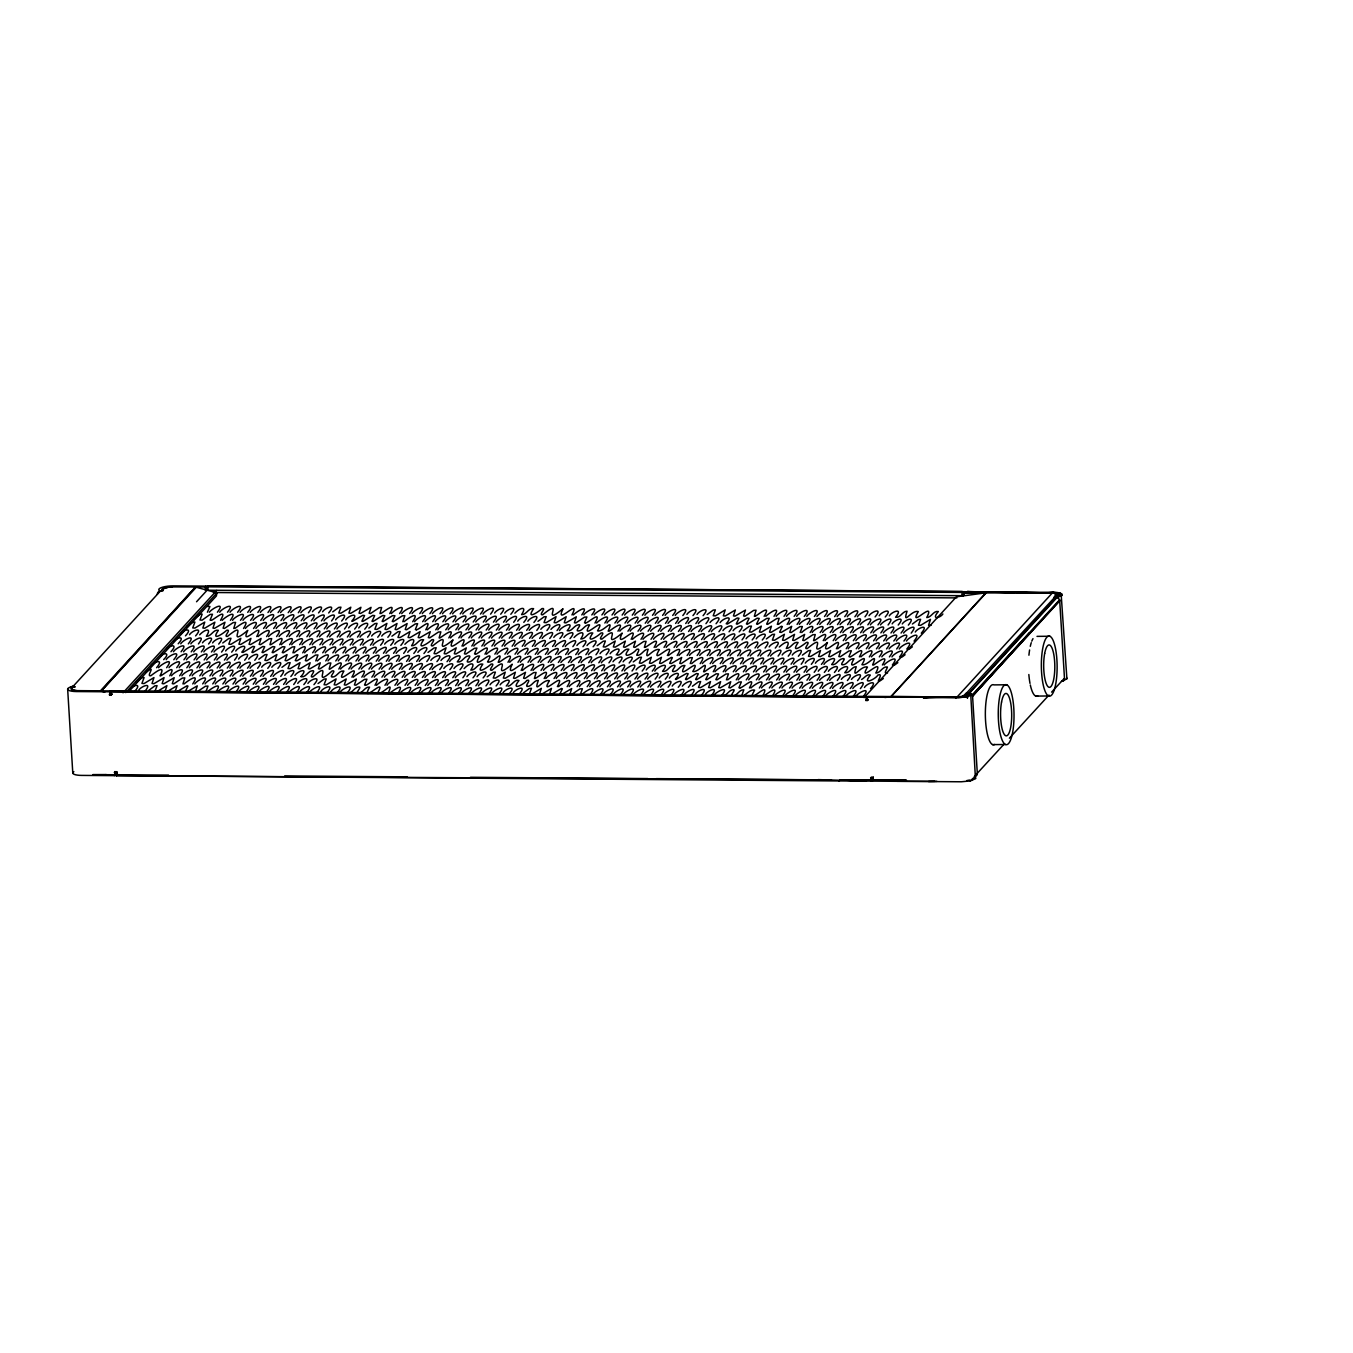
<?xml version="1.0" encoding="UTF-8"?>
<svg xmlns="http://www.w3.org/2000/svg" width="1353" height="1353" viewBox="0 0 1353 1353"><rect width="100%" height="100%" fill="white"/><g stroke="black" fill="none" stroke-linecap="round" stroke-linejoin="round"><path stroke-width="1.5" d="M1056.676 593.646L1058.469 595.202L1056.067 593.493M957.349 697.015L965.704 695.763L967.395 694.461L966.296 693.345L967.598 697.742M70.491 687.95A3.332 3.112 42.5 0 1 73.197 686.36L74.939 686.884A8.355 2.148 -3.5 0 0 71.743 688L71.675 689.878L75.751 690.622L110.134 690.909L109.525 695.002L111.132 695.019L110.946 691.789L865.649 697.252L109.373 691.535L111.69 690.74L866.461 696.389L865.852 700.465L867.459 700.482L867.273 697.269L960.309 696.981M966.431 696.592C964.046 693.193 969.932 691.146 970.727 694.326L975.462 778.753L970.169 780.918L961.273 781.78L872.397 781.121L873.125 777.028M1058.52 594.931L1053.987 597.451L1056.304 597.637A3.332 3.112 42.5 0 1 1059.687 600.461L1064.473 678.191L1051.585 692.127M970.727 694.326L966.888 696.609L958.398 697.877L923.693 697.353M961.56 696.727L966.972 695.036M104.841 692.076L100.342 690.943L195.492 587.033L217.021 592.902L216.345 595.996L128.298 692.161M1019.333 592.918L1053.733 593.172L1056.338 593.51L1057.539 597.13M966.718 695.239L967.327 694.157M134.674 691.332C142.758 682.639 132.712 685.007 130.125 689.049M144.788 691.417C153.413 681.303 140.847 686.36 138.716 690.233M163.696 659.638C170.782 652.569 163.984 652.349 160.669 656.222M170.952 651.706C179.086 642.963 168.787 645.432 166.402 649.423M166.605 667.706C175.45 655.901 160.703 664.56 158.572 667.722M178.207 643.774C186.24 635.064 176.279 637.483 173.658 641.491M173.81 659.706C183.027 648.476 167.806 655.985 166.233 659.655M185.462 635.859C193.496 627.268 183.619 629.433 180.913 633.576M181.082 651.774C190.063 640.375 175.18 648.29 173.505 651.723M176.685 667.706C185.665 656.205 170.732 664.34 169.024 667.689M188.338 643.859C197.369 632.443 182.418 640.358 180.761 643.808M183.94 659.774C192.989 648.391 177.953 656.273 176.364 659.723M195.593 635.927C204.303 625.982 191.669 630.701 189.521 634.76M191.196 651.858C200.278 640.443 185.09 648.375 183.619 651.808M186.799 667.773C195.881 656.256 180.49 664.458 179.222 667.722M198.451 643.927C207.466 632.375 192.194 640.629 190.874 643.876M194.054 659.858C203.136 648.425 188.033 656.374 186.477 659.79M217.41 612.232C226.306 600.546 211.474 608.884 209.36 612.232M189.674 675.823C198.773 664.255 183.467 672.441 181.894 675.79M201.309 651.926C210.375 640.578 195.272 648.341 193.733 651.875M196.912 667.858C205.927 656.442 191.01 664.357 189.335 667.79M208.565 643.994C217.156 633.88 204.658 638.971 202.51 642.827M204.168 659.926C213.317 648.442 197.876 656.56 196.591 659.875M227.473 612.232C236.657 600.833 221.351 608.749 219.727 612.249M199.787 675.857C208.92 664.594 193.851 672.153 192.194 675.79M211.44 651.994C220.573 640.629 205.368 648.476 203.846 651.943M207.043 667.925C216.26 656.695 200.971 664.222 199.466 667.875M218.696 644.079C227.253 633.982 214.772 639.022 212.624 642.912M230.433 620.334C238.906 608.173 224.412 617.509 222.213 620.334M202.679 683.925C211.626 672.204 196.54 680.644 194.764 683.908M214.298 659.993C223.228 648.459 208.227 656.679 206.721 659.943M237.604 612.3C246.601 600.85 231.651 608.85 230.027 612.249M209.901 675.925C218.865 664.458 203.965 672.492 202.324 675.874M221.554 652.078C230.602 640.815 215.803 648.391 213.977 652.028M217.156 667.993C226.103 656.594 211.339 664.509 209.58 667.942M212.759 683.925C221.774 672.458 206.772 680.525 205.098 683.908M224.412 660.078C233.376 648.628 218.56 656.611 216.835 660.01M247.717 612.368C256.698 600.833 241.578 609.053 240.141 612.317M220.015 675.993C228.995 664.458 213.875 672.678 212.438 675.942M231.667 652.146C240.191 642.032 227.896 647.123 225.596 650.979M227.27 668.078C236.403 656.695 221.249 664.543 219.693 668.01M250.576 620.367C259.793 609.138 244.555 616.647 242.999 620.317M222.873 683.992C232.09 672.762 216.869 680.271 215.296 683.941M234.526 660.146C243.489 648.73 228.691 656.662 226.949 660.095M257.831 612.452C266.795 600.918 251.743 609.121 250.254 612.385M230.128 676.077C239.092 664.543 224.04 672.745 222.552 676.01M241.781 652.214C250.44 642.134 237.773 647.157 235.726 651.047M237.401 668.145C246.432 656.881 231.667 664.475 229.824 668.094M260.706 620.452C269.653 609.036 254.905 616.951 253.129 620.384M233.004 684.077C241.967 672.678 227.186 680.576 225.427 684.009M244.656 660.213C253.231 650.015 240.462 655.292 238.585 659.046M267.962 612.52C277.027 601.07 261.89 609.053 260.385 612.469M240.259 676.145C249.24 664.712 234.407 672.678 232.682 676.094M263.581 628.485C272.663 617.019 257.476 624.934 255.903 628.435M235.862 692.059C244.944 680.644 229.756 688.592 228.2 692.059M247.514 668.213C256.647 656.729 241.24 664.864 239.938 668.162M270.82 620.52C279.885 609.121 264.85 617.019 263.243 620.469M243.117 684.144C252.115 672.762 237.35 680.61 235.54 684.094M254.77 660.298C263.074 650.015 251.015 655.427 248.715 659.114M278.075 612.588C287.174 601.324 272.173 608.901 270.499 612.537M250.373 676.212C259.37 664.949 244.673 672.542 242.796 676.162M273.678 628.519C282.625 616.985 267.59 625.204 266.101 628.469M245.975 692.144C254.905 680.711 240.157 688.677 238.399 692.093M257.628 668.297C266.71 656.898 251.59 664.797 250.051 668.23M280.934 620.587C289.982 609.171 275.014 617.103 273.357 620.537M253.231 684.212C262.161 672.796 247.565 680.728 245.654 684.161M276.587 636.586C285.415 624.782 270.634 633.458 268.554 636.603M288.189 612.672C297.322 601.29 282.134 609.138 280.612 612.605M260.486 676.297C269.484 664.881 254.55 672.813 252.91 676.229M283.792 628.587C292.891 617.154 277.737 625.12 276.215 628.536M256.106 692.212C265.171 680.779 250.051 688.745 248.529 692.161M267.759 668.365C276.333 658.268 263.818 663.308 261.687 667.198M291.064 620.672C300.062 609.121 284.806 617.357 283.487 620.604M263.361 684.297C272.308 672.745 257.222 680.982 255.785 684.229M286.667 636.586C295.732 625.187 280.697 633.086 279.09 636.536M298.32 612.74C306.962 601.121 292.688 609.493 290.743 612.689M270.617 676.365C279.597 664.949 264.816 672.864 263.04 676.314M293.922 628.655C303.004 617.391 288.02 624.968 286.346 628.604M266.22 692.279C275.302 681.016 260.317 688.592 258.643 692.229M277.872 668.433C286.261 658.302 274.118 663.41 271.801 667.266M301.178 620.739C310.26 609.34 295.14 617.239 293.601 620.689M273.475 684.364C282.557 672.965 267.437 680.863 265.898 684.314M296.781 636.654C305.829 625.255 290.861 633.17 289.204 636.603M308.433 612.808C317.431 601.425 302.615 609.307 300.856 612.757M280.731 676.432C289.711 665.05 274.93 672.931 273.154 676.382M304.036 628.739C313.203 617.509 298.134 625.001 296.459 628.688M276.333 692.364C285.246 680.931 270.482 688.897 268.757 692.313M311.291 620.807C320.289 609.408 305.406 617.323 303.715 620.756M283.589 684.432C292.586 673.033 277.686 680.931 276.012 684.381M306.894 636.739C315.942 625.34 300.823 633.204 299.317 636.688M318.547 612.892C327.155 602.812 314.708 607.801 312.492 611.708M290.844 676.517C299.605 666.302 286.532 671.578 284.79 675.333M314.15 628.807C323.096 617.391 308.433 625.323 306.573 628.756M286.464 692.432C295.444 681.016 280.663 688.948 278.887 692.381M309.769 644.738C318.767 633.39 303.985 641.153 302.108 644.721M321.422 620.875C330.369 609.476 315.587 617.408 313.845 620.824M293.719 684.5C302.666 673.101 287.885 681.033 286.143 684.449M317.025 636.806C326.022 625.39 311.139 633.322 309.448 636.756M328.678 612.96C337.269 603.015 324.889 607.717 322.606 611.793M300.975 676.585C309.549 666.606 297.254 671.376 294.903 675.418M312.661 652.806C321.625 640.899 306.319 649.761 304.628 652.822M324.28 628.874C333.244 617.509 318.496 625.374 316.703 628.824M296.578 692.499C305.186 680.897 291.064 689.252 289.001 692.448M319.883 644.806C329.016 633.441 313.828 641.271 312.306 644.755M331.536 620.959C340.55 609.543 325.633 617.442 323.959 620.909M303.833 684.584C312.611 674.64 299.842 679.358 297.761 683.417M327.138 636.874C336.136 625.475 321.236 633.39 319.562 636.823M322.741 652.806C331.722 641.356 316.754 649.355 315.08 652.789M334.394 628.959C343.476 617.458 328.17 625.61 326.817 628.908M306.691 692.584C315.706 681.049 300.518 689.252 299.114 692.533M329.997 644.874C339.062 633.627 324.246 641.187 322.42 644.823M341.649 621.027C350.207 610.913 337.692 615.987 335.595 619.86M313.947 684.652C322.69 674.707 309.989 679.443 307.892 683.485M337.252 636.959C346.182 625.543 331.451 633.475 329.675 636.891M332.855 652.873C341.869 641.457 326.986 649.406 325.278 652.822M344.508 629.027C353.505 617.628 338.622 625.543 336.931 628.976M316.822 692.651C325.785 681.219 310.97 689.184 309.245 692.601M340.127 644.958C349.057 633.525 334.411 641.474 332.55 644.891M351.78 621.095C360.473 611.15 347.839 615.886 345.708 619.928M335.764 660.957C344.694 649.372 329.946 657.473 327.967 660.89M347.383 637.026C356.363 625.61 341.514 633.525 339.806 636.975M342.986 652.958C351.932 641.542 337.151 649.474 335.409 652.89M354.638 629.094C363.128 618.964 350.698 624.071 348.567 627.927M326.936 692.719C335.595 682.622 322.86 687.662 320.864 691.552M350.241 645.026C359.34 633.525 343.983 641.66 342.664 644.975M345.844 660.957C354.892 649.694 340.127 657.27 338.267 660.89M357.496 637.094C366.595 625.712 351.442 633.593 349.92 637.043M353.099 653.025C362.012 641.61 347.332 649.541 345.522 652.975M364.752 629.179C373.31 619.082 360.862 624.122 358.697 627.995M337.049 692.804C345.776 682.859 333.109 687.578 330.995 691.62M360.355 645.093C369.335 633.678 354.452 641.626 352.778 645.043M355.957 661.025C365.09 649.525 349.683 657.659 348.381 660.974M367.61 637.178C376.743 625.932 361.725 633.475 360.033 637.111M363.213 653.093C372.024 641.508 357.361 649.829 355.636 653.042M358.833 669.058C367.83 657.693 353.099 665.405 351.154 669.008M370.485 645.178C379.381 633.711 364.566 641.728 362.908 645.11M366.088 661.093C375.187 649.592 359.797 657.744 358.511 661.042M377.741 637.246C386.298 627.099 373.783 632.223 371.669 636.079M373.343 653.178C382.442 641.796 367.289 649.66 365.767 653.11M368.946 669.092C377.859 657.676 363.179 665.608 361.369 669.042M380.599 645.246C389.715 634.016 374.798 641.525 373.022 645.195M376.202 661.177C385.301 649.761 370.096 657.676 368.625 661.11M387.854 637.314C396.48 627.099 383.643 632.426 381.783 636.147M399.592 613.586C408.251 601.476 393.334 610.693 391.389 613.586M371.855 677.176C380.683 665.321 365.648 674.048 363.94 677.143M383.457 653.245C392.285 641.796 377.859 649.795 375.88 653.195M379.06 669.16C388.142 657.761 373.073 665.659 371.483 669.109M390.713 645.313C399.355 635.386 386.941 640.087 384.658 644.146M386.315 661.245C395.211 649.795 380.447 657.795 378.739 661.194M409.638 613.586C418.669 601.899 403.448 610.355 401.756 613.602M381.918 677.16C390.983 665.676 375.83 673.794 374.257 677.143M393.571 653.313C402.619 642.049 387.837 649.609 385.994 653.262M389.19 669.245C398.272 657.862 383.153 665.727 381.614 669.194M400.843 645.398C409.485 635.318 396.818 640.324 394.772 644.214M396.446 661.313C405.612 649.998 390.29 657.693 388.869 661.262M419.751 613.619C428.749 602.136 413.764 610.22 412.09 613.602M392.049 677.244C401.148 665.845 385.926 673.743 384.472 677.193M403.701 653.398C412.75 641.965 397.63 649.914 396.125 653.33M399.304 669.312C408.318 657.778 393.131 665.98 391.727 669.261M406.56 661.397C415.675 650.015 400.471 657.879 398.983 661.329M429.865 613.687C438.812 602.271 424.03 610.203 422.288 613.636M402.162 677.312C411.109 665.896 396.328 673.828 394.586 677.261M413.815 653.465C422.339 643.351 409.942 648.425 407.76 652.298M409.418 669.38C418.432 658.116 403.735 665.693 401.841 669.329M432.723 621.687C441.366 609.932 427.058 618.659 424.96 621.703M405.021 685.311C413.663 673.642 399.423 682.166 397.359 685.294M416.673 661.465C425.738 650.066 410.686 657.947 409.096 661.414M439.979 613.755C448.993 602.356 434.093 610.254 432.402 613.704M412.276 677.379C421.51 666.15 406.255 673.659 404.699 677.329M423.929 653.533C432.486 643.402 420.039 648.51 417.874 652.366M419.548 669.464C428.597 658.048 413.477 665.98 411.955 669.414M442.854 621.754C451.919 610.254 436.613 618.406 435.277 621.703M415.151 685.379C423.946 673.811 409.147 682.098 407.574 685.328M426.804 661.532C435.903 650.15 420.766 658.032 419.227 661.482M450.109 613.839C459.293 602.592 444.105 610.135 442.532 613.772M422.407 677.464C431.573 666.217 416.42 673.76 414.83 677.396M418.026 693.429C427.074 681.726 411.583 690.216 410.433 693.328M429.662 669.532C438.778 658.15 423.59 666.014 422.085 669.481M452.967 621.839C461.931 610.406 447.133 618.372 445.391 621.771M425.265 685.464C434.228 674.031 419.43 681.997 417.688 685.396M436.918 661.6C445.594 651.537 432.825 656.526 430.846 660.433M460.223 613.907C469.373 602.66 454.287 610.22 452.646 613.856M432.52 677.532C441.552 666.133 426.567 674.031 424.943 677.481M455.826 629.838C464.806 618.406 449.957 626.338 448.249 629.771M428.123 693.463C437.256 682.064 422.018 689.945 420.546 693.396M439.776 669.6C448.739 658.167 433.924 666.116 432.199 669.549M463.081 621.906C472.129 610.491 457.026 618.422 455.504 621.856M435.378 685.531C444.444 674.115 429.324 682.047 427.802 685.481M447.031 661.685C455.504 651.419 442.955 656.814 440.977 660.518M470.337 613.974C479.3 602.508 464.4 610.541 462.76 613.924M442.634 677.599C451.614 666.183 436.731 674.132 435.057 677.549M465.939 629.906C475.123 618.659 459.969 626.219 458.363 629.855M438.237 693.531C447.42 682.284 432.267 689.844 430.66 693.48M449.889 669.684C458.346 659.571 446.118 664.627 443.835 668.5M473.212 621.974C482.378 610.744 467.259 618.253 465.618 621.923M445.509 685.599C454.676 674.369 439.556 681.878 437.932 685.548M480.467 614.059C489.549 602.694 474.429 610.491 472.89 613.991M452.765 677.684C461.847 666.336 446.761 674.098 445.188 677.616M476.07 629.974C484.966 618.524 470.269 626.524 468.493 629.923M448.367 693.599C457.382 682.183 442.465 690.115 440.79 693.548M460.02 669.752C468.595 659.672 456.198 664.678 453.948 668.585M483.325 622.059C492.424 610.812 477.508 618.338 475.749 621.991M455.623 685.683C464.502 674.234 449.94 682.2 448.046 685.616M478.928 637.973C487.824 626.524 473.009 634.523 471.351 637.923M490.581 614.127C499.528 602.592 484.492 610.812 483.004 614.076M462.878 677.752C471.69 666.285 457.145 674.318 455.301 677.701M486.184 630.058C495.164 618.592 480.247 626.608 478.607 629.991M458.481 693.683C467.461 682.216 452.545 690.233 450.904 693.615M481.837 646.058C490.716 634.236 475.749 642.895 473.804 646.058M493.439 622.126C502.437 610.744 487.604 618.625 485.862 622.076M465.736 685.751C474.734 674.369 459.919 682.25 458.16 685.7M489.042 638.058C498.158 626.811 483.241 634.337 481.465 637.99M500.695 614.194C509.252 604.064 496.822 609.171 494.64 613.027M472.992 677.819C481.567 667.706 469.136 672.796 466.937 676.652M496.297 630.126C505.312 618.609 490.158 626.794 488.721 630.075M468.595 693.751C477.626 682.233 462.438 690.402 461.018 693.7M491.9 646.058C500.847 634.439 485.93 642.827 484.154 646.074M503.553 622.194C512.686 610.829 497.549 618.676 495.976 622.143M475.867 685.819C484.848 674.454 470.134 682.301 468.29 685.768M499.172 638.126C508.254 626.896 493.405 634.405 491.596 638.075M510.825 614.279C519.383 604.301 507.071 609.087 504.754 613.112M483.122 677.904C491.765 667.925 479.216 672.695 477.051 676.72M506.428 630.194C515.341 618.761 500.593 626.743 498.851 630.143M478.725 693.818C487.655 682.402 472.89 690.351 471.148 693.768M502.031 646.125C511.113 634.845 496.196 642.421 494.454 646.074M513.683 622.279C522.596 610.863 508.001 618.778 506.107 622.211M485.981 685.903C495.029 674.504 480.044 682.386 478.404 685.836M509.286 638.193C518.25 626.811 503.485 634.692 501.709 638.142M504.906 654.159C513.988 642.472 498.75 650.979 497.025 654.175M516.542 630.278C525.522 618.828 510.656 626.777 508.965 630.21M488.839 693.903C497.752 682.487 483.156 690.385 481.262 693.835M512.144 646.193C521.142 634.675 506.005 642.861 504.568 646.142M523.797 622.346C532.439 612.232 519.687 617.289 517.742 621.179M496.094 685.971C504.72 675.857 492.002 680.914 490.04 684.804M519.4 638.278C528.431 626.913 513.599 634.743 511.823 638.21M515.003 654.192C524.017 642.81 509.151 650.692 507.426 654.142M526.655 630.346C535.754 619.082 520.77 626.659 519.078 630.295M498.953 693.971C508.068 682.707 493.05 690.284 491.376 693.92M522.258 646.26C531.188 634.845 516.423 642.793 514.681 646.21M533.911 622.414C542.553 612.317 529.886 617.357 527.856 621.247M506.225 686.039C514.85 675.942 502.2 680.982 500.153 684.872M529.53 638.345C538.731 626.997 523.307 634.794 521.954 638.295M525.133 654.26C534.097 642.878 519.332 650.759 517.556 654.209M536.786 630.413C545.699 618.981 530.917 626.946 529.209 630.363M509.083 694.038C517.793 684.094 505.143 688.829 503.012 692.871M532.389 646.345C541.369 634.912 526.503 642.861 524.812 646.294M528.008 662.31C536.955 650.776 522.089 658.86 520.33 662.243M539.644 638.413C548.489 626.845 533.657 635.132 532.067 638.362M535.247 654.345C544.413 642.979 529.175 650.81 527.67 654.294M546.9 630.498C555.457 620.367 543.06 625.441 540.828 629.314M519.197 694.123C527.755 683.992 515.341 689.066 513.125 692.939M542.502 646.413C551.5 635.149 536.837 642.726 534.925 646.362M538.105 662.344C547.069 650.911 532.186 658.877 530.528 662.277M549.758 638.481C558.84 627.099 543.72 634.997 542.181 638.43M545.36 654.412C554.476 643.064 539.306 650.827 537.784 654.362M557.013 630.566C565.233 620.283 553.411 625.695 550.959 629.399M541.014 670.411C549.91 658.607 534.909 667.266 532.981 670.428M552.616 646.48C561.563 635.081 546.9 642.979 545.039 646.43M548.236 662.412C557.081 650.979 542.604 658.928 540.659 662.361M559.888 638.565C568.531 628.621 556.066 633.339 553.817 637.398M555.491 654.48C564.302 643.03 549.758 651.047 547.914 654.429M551.094 670.411C560.074 658.996 545.174 666.928 543.517 670.361M562.747 646.565C571.558 635.098 557.132 643.115 555.17 646.514M558.349 662.48C567.195 651.064 552.633 659.012 550.772 662.429M570.002 638.633C578.526 628.536 566.146 633.593 563.93 637.466M565.605 654.564C574.687 643.165 559.567 651.047 558.028 654.497M561.207 670.479C570.289 659.148 555.204 666.894 553.631 670.428M572.86 646.633C581.841 635.098 566.721 643.301 565.283 646.582M568.463 662.564C577.41 651.165 562.747 659.046 560.886 662.496M575.718 654.632C584.834 643.402 569.917 650.928 568.142 654.581M571.321 670.564C580.133 659.097 565.588 667.114 563.744 670.496M582.974 646.7C591.633 636.485 578.763 641.796 576.919 645.533M578.594 662.632C587.405 651.182 572.979 659.199 571.017 662.581M601.899 614.938C610.93 603.404 595.844 611.641 594.136 614.955M574.196 678.563C583.194 667.097 568.277 675.147 566.535 678.546M585.849 654.7C594.796 643.301 580.048 651.216 578.272 654.649M581.452 670.631C590.432 659.215 575.617 667.147 573.875 670.581M593.104 646.785C601.764 636.654 589.045 641.745 587.033 645.601M604.842 623.04C613.416 610.947 598.821 620.164 596.622 623.04M577.105 686.631C585.984 674.809 570.865 683.468 569.173 686.614M588.707 662.699C597.806 651.351 582.653 659.131 581.13 662.649M612.013 615.006C621.01 603.624 606.245 611.471 604.436 614.955M584.31 678.631C593.29 667.249 578.577 675.113 576.733 678.58M595.963 654.784C605.028 643.368 589.993 651.283 588.386 654.717M591.565 670.699C600.766 659.469 585.578 666.978 583.989 670.648M598.821 662.784C607.852 651.267 592.665 659.435 591.244 662.716M622.126 615.074C631.073 603.675 616.444 611.59 614.55 615.023M594.424 678.699C603.539 667.333 588.42 675.181 586.847 678.648M606.076 654.852C614.752 644.789 602.051 649.778 600.022 653.685M601.679 670.784C610.541 659.351 595.98 667.317 594.102 670.716M624.985 623.073C633.88 611.573 619.234 619.691 617.323 623.056M597.299 686.698C606.195 675.299 591.599 683.197 589.705 686.647M608.951 662.852C618.05 651.453 602.829 659.351 601.375 662.801M632.257 615.158C641.288 603.759 626.185 611.607 624.68 615.091M604.554 678.783C613.687 667.418 598.398 675.198 596.977 678.716M616.207 654.92C624.697 644.654 612.013 650.066 610.135 653.753M600.191 694.782C609.138 683.197 594.339 691.298 592.394 694.715M611.81 670.851C620.875 659.435 605.84 667.367 604.233 670.8M635.115 623.141C644.197 611.877 629.213 619.454 627.538 623.09M607.412 686.766C616.613 675.553 601.425 683.045 599.836 686.715M619.065 662.919C627.691 652.822 615.023 657.862 612.994 661.752M642.371 615.226C651.436 603.692 636.113 611.894 634.794 615.175M614.668 678.851C623.665 667.435 608.765 675.367 607.091 678.8M610.271 694.765C619.454 683.468 604.233 691.163 602.609 694.749M621.923 670.919C630.65 659.317 616.173 667.672 614.347 670.868M645.229 623.226C654.311 611.979 639.445 619.539 637.652 623.175M617.526 686.85C626.676 675.604 611.59 683.147 609.949 686.8M629.179 663.004C637.956 653.059 625.204 657.778 623.107 661.82M652.484 615.294C661.583 603.895 646.379 611.81 644.907 615.243M624.782 678.918C633.864 667.519 618.71 675.435 617.205 678.868M648.087 631.225C657 619.64 641.948 627.944 640.51 631.174M620.384 694.85C629.297 683.265 614.245 691.569 612.808 694.799M632.037 671.003C641.051 659.452 625.779 667.689 624.46 670.936M655.342 623.293C664.323 611.877 649.541 619.809 647.766 623.243M627.64 686.918C636.756 675.502 621.619 683.434 620.063 686.867M650.996 639.293C659.892 627.606 645.06 635.961 642.963 639.309M662.615 615.378C671.646 603.962 656.577 611.877 655.038 615.311M634.912 679.003C643.842 667.587 629.094 675.519 627.335 678.935M658.218 631.293C667.249 619.877 652.214 627.809 650.641 631.242M630.515 694.918C639.546 683.502 624.494 691.434 622.938 694.867M642.168 671.071C650.708 660.941 638.278 666.048 636.096 669.904M665.473 623.361C674.2 611.759 659.723 620.114 657.896 623.31M637.77 686.986C646.92 675.502 631.462 683.62 630.194 686.935M661.076 639.293C670.124 628.046 655.326 635.606 653.499 639.242M672.729 615.446C681.861 604.064 666.623 611.928 665.152 615.395M645.026 679.071C654.091 667.706 639.123 675.536 637.449 679.02M668.331 631.361C677.43 620.131 662.513 627.657 660.754 631.31M640.629 694.985C649.846 683.755 634.591 691.282 633.052 694.935M652.281 671.139C660.856 661.042 648.358 666.099 646.227 669.972M664.035 647.41C672.492 635.25 657.998 644.586 655.816 647.41M675.587 623.445C684.517 611.894 669.515 620.131 668.01 623.395M647.884 687.07C656.814 675.536 641.812 683.755 640.307 687.02M671.189 639.36C680.035 627.927 665.575 635.91 663.613 639.309M682.842 615.514C692.009 604.267 676.872 611.827 675.265 615.463M655.14 679.138C664.205 667.892 649.389 675.451 647.563 679.088M678.445 631.445C687.392 620.029 672.644 627.961 670.868 631.394M650.742 695.07C659.689 683.654 644.958 691.586 643.165 695.002M674.065 647.41C683.113 635.724 667.858 644.18 666.183 647.427M685.7 623.513C694.664 612.08 679.866 620.063 678.124 623.462M657.998 687.138C667.08 675.705 651.943 683.688 650.421 687.087M681.303 639.445C690.301 627.91 675.164 636.113 673.726 639.377M692.973 615.581C701.581 605.467 689.032 610.541 686.901 614.414M665.27 679.206C673.777 669.092 661.499 674.183 659.199 678.039M688.576 631.513C697.658 620.114 682.572 628.012 680.999 631.462M660.873 695.138C669.87 683.755 655.106 691.603 653.296 695.087M684.178 647.444C693.277 636.214 678.36 643.724 676.601 647.377M695.831 623.581C704.879 612.182 689.776 620.097 688.254 623.53M668.128 687.206C677.075 675.807 662.293 683.739 660.552 687.155M691.434 639.512C700.55 628.029 685.193 636.147 683.857 639.462M703.086 615.666C711.644 605.552 699.129 610.609 697.015 614.499M675.384 679.291C684.043 669.211 671.376 674.217 669.312 678.124M698.689 631.58C707.856 620.334 692.719 627.893 691.112 631.53M670.987 695.205C680.136 683.958 665.033 691.518 663.41 695.154M694.292 647.512C703.239 636.113 688.508 644.028 686.715 647.461M705.945 623.665C715.094 612.283 699.856 620.148 698.368 623.615M678.242 687.29C686.884 677.075 673.963 682.352 672.187 686.106M701.547 639.58C710.629 628.164 695.493 636.113 693.971 639.529M697.15 655.512C706.334 644.079 690.876 652.028 689.489 655.495M708.803 631.665C717.834 620.232 702.9 628.181 701.226 631.597M681.1 695.29C690.284 683.789 674.69 691.924 673.523 695.222M704.406 647.58C713.488 636.181 698.436 644.079 696.829 647.529M716.058 623.733C724.498 613.602 712.388 618.693 710.004 622.566M688.356 687.358C696.66 677.075 684.601 682.487 682.301 686.191M711.661 639.665C720.76 628.384 705.776 635.978 704.084 639.597M707.281 655.579C716.397 644.096 701.04 652.214 699.704 655.529M718.933 631.733C727.999 620.469 713.132 628.029 711.357 631.682M691.231 695.357C700.313 684.111 685.379 691.637 683.654 695.307M714.536 647.664C723.567 636.248 708.617 644.163 706.959 647.597M726.189 623.801C734.764 613.738 722.316 618.727 720.117 622.634M710.173 663.663C719.069 652.045 704.304 660.213 702.376 663.596M721.792 639.732C730.941 628.502 715.872 636.011 714.215 639.681M717.394 655.664C726.476 644.214 711.323 652.197 709.818 655.596M729.047 631.8C737.689 621.585 724.836 626.896 722.976 630.633M701.344 695.425C709.919 685.345 697.421 690.368 695.273 694.258M724.65 647.732C733.664 636.181 718.392 644.417 717.073 647.681M720.253 663.663C729.318 652.231 714.283 660.163 712.676 663.596M731.905 639.8C740.987 628.553 726.138 636.113 724.329 639.749M727.508 655.731C736.607 644.468 721.623 652.045 719.931 655.681M739.161 631.885C747.685 621.771 735.288 626.845 733.106 630.718M711.458 695.51C719.847 685.379 707.704 690.487 705.403 694.326M734.764 647.799C743.778 636.384 728.895 644.332 727.187 647.749M730.366 663.731C739.414 652.315 724.464 660.23 722.79 663.68M742.019 639.884C751 628.485 736.218 636.384 734.442 639.817M737.639 655.799C746.805 644.569 731.719 652.078 730.062 655.748M744.894 647.884C753.858 636.468 739.009 644.4 737.317 647.816M740.497 663.799C749.444 652.264 734.391 660.484 732.92 663.748M752.15 639.952C760.741 629.889 748.294 634.878 746.078 638.785M747.752 655.884C756.801 644.62 742.002 652.197 740.176 655.816M743.355 671.798C752.285 660.382 737.554 668.314 735.778 671.748M755.008 647.952C763.938 636.536 749.207 644.468 747.431 647.901M750.611 663.866C759.625 652.45 744.742 660.399 743.034 663.816M762.263 640.02C770.872 630.075 758.475 634.794 756.209 638.853M774.017 616.291C782.271 604.064 768.436 613.518 765.798 616.291M746.264 679.882C755.194 667.976 739.939 676.855 738.231 679.882M757.866 655.951C766.796 644.535 752.167 652.467 750.289 655.901M753.469 671.866C762.618 660.501 747.414 668.348 745.892 671.815M765.121 648.019C774.102 636.586 759.27 644.535 757.545 647.969M760.724 663.951C769.705 652.535 754.856 660.467 753.147 663.9M784.047 616.291C792.926 604.47 777.823 613.247 776.165 616.308M756.344 679.866C765.308 668.264 750.154 676.652 748.666 679.849M767.997 656.019C777.062 644.518 761.756 652.67 760.42 655.968M763.599 671.951C772.648 660.687 757.849 668.264 756.023 671.9M775.252 648.104C783.962 638.024 771.159 643.013 769.18 646.92M770.855 664.019C779.785 652.603 765.037 660.552 763.278 663.968M794.16 616.325C803.242 604.808 788.004 612.96 786.499 616.308M766.458 679.95C775.421 668.5 760.606 676.483 758.881 679.882M778.11 656.087C787.091 644.688 772.208 652.62 770.534 656.036M773.713 672.018C782.643 660.602 767.997 668.551 766.136 671.967M769.333 687.984C778.449 676.415 763.177 684.584 761.553 687.967M780.969 664.086C789.983 652.687 775.1 660.585 773.392 664.035M804.274 616.393C813.339 604.977 798.219 612.909 796.697 616.342M776.571 680.018C785.535 668.602 770.736 676.534 768.994 679.967M788.224 656.171C796.714 646.041 784.283 651.131 782.169 655.004M783.827 672.086C792.909 660.704 777.84 668.585 776.25 672.035M807.132 624.393C816.333 612.994 800.993 620.909 799.369 624.409M779.429 688.017C788.478 676.754 773.713 684.347 771.853 687.967M791.082 664.171C800.198 652.789 785.028 660.653 783.505 664.12M814.388 616.461C823.402 604.96 808.164 613.095 806.811 616.41M786.702 680.085C795.598 668.67 780.918 676.618 779.125 680.035M798.355 656.239C807.014 646.294 794.532 651.03 792.283 655.072M793.957 672.17C803.039 660.754 787.835 668.67 786.381 672.103M817.263 624.46C826.294 613.044 811.343 620.976 809.686 624.409M789.56 688.085C798.676 676.601 783.269 684.736 781.983 688.034M801.213 664.238C810.024 652.789 795.598 660.805 793.636 664.188M824.518 616.545C833.16 604.909 818.886 613.298 816.941 616.478M796.816 680.17C805.509 668.568 791.15 676.906 789.239 680.102M792.435 696.135C801.416 684.753 786.685 692.482 784.757 696.068M804.071 672.238C812.899 660.788 798.321 668.788 796.494 672.187M827.376 624.545C836.458 613.281 821.525 620.824 819.8 624.477M799.674 688.17C808.756 676.771 793.636 684.669 792.097 688.102M811.326 664.306C819.867 654.175 807.437 659.283 805.272 663.139M834.632 616.613C843.629 605.231 828.814 613.112 827.055 616.562M806.929 680.238C816.028 668.856 800.875 676.72 799.352 680.187M830.235 632.544C839.367 621.162 824.163 629.01 822.658 632.477M802.532 696.169C811.512 684.753 796.613 692.685 794.955 696.102M814.185 672.306C823.317 661.093 808.367 668.585 806.608 672.255M837.49 624.612C846.488 613.213 831.605 621.128 829.913 624.562M809.787 688.237C818.785 676.838 803.902 684.753 802.211 688.187M821.44 664.391C830.15 654.159 817.111 659.486 815.385 663.207M833.194 640.645C841.837 628.553 826.937 637.77 824.975 640.645M844.746 616.68C853.777 605.315 838.945 613.163 837.169 616.63M817.06 680.305C825.871 668.856 811.445 676.872 809.466 680.255M840.365 632.612C849.329 621.179 834.53 629.128 832.788 632.561M812.663 696.237C821.643 684.821 806.862 692.753 805.086 696.186M824.315 672.39C833.059 662.446 820.341 667.147 818.244 671.206M847.621 624.68C856.432 613.23 841.887 621.247 840.044 624.629M819.918 688.305C828.712 676.855 814.218 684.872 812.341 688.254M843.24 640.645C852.289 629.145 837.152 637.178 835.562 640.595M854.876 616.765C863.84 605.315 849.007 613.298 847.299 616.697M827.173 680.39C836.222 669.126 821.423 676.669 819.597 680.322M850.479 632.68C859.459 621.298 844.644 629.179 842.902 632.629M822.776 696.305C831.757 684.922 816.975 692.804 815.199 696.254M834.429 672.458C843.071 662.378 830.421 667.384 828.357 671.291M857.734 624.765C866.698 613.264 851.713 621.331 850.158 624.697M830.032 688.389C839.266 677.16 824.011 684.652 822.455 688.322M853.337 640.679C862.318 629.28 847.452 637.195 845.76 640.629M864.99 616.833C874.072 605.298 858.681 613.501 857.413 616.782M837.287 680.458C846.369 668.923 830.979 677.126 829.71 680.407M860.593 632.764C869.641 621.399 854.792 629.23 853.016 632.697M832.89 696.389C841.904 684.855 826.717 693.057 825.313 696.321M867.848 624.832C876.964 613.45 861.776 621.315 860.271 624.782M840.145 688.457C849.278 677.075 834.074 684.939 832.569 688.406M863.451 640.747C872.414 629.348 857.616 637.28 855.874 640.696M875.103 616.9C883.695 606.821 871.18 611.844 869.049 615.733M847.401 680.525C855.992 670.445 843.477 675.468 841.346 679.358M870.723 632.832C879.754 621.602 864.973 629.094 863.129 632.781M843.02 696.457C852.035 685.193 837.338 692.736 835.444 696.406M866.326 648.747C874.951 636.992 860.643 645.719 858.563 648.78M877.979 624.9C887.111 613.653 872.042 621.213 870.402 624.849M850.276 688.525C859.324 677.143 844.289 685.024 842.699 688.474M873.581 640.832C882.596 629.416 867.679 637.314 866.005 640.781M885.234 616.985C894.012 607.023 881.209 611.759 879.162 615.801M857.531 680.61C866.089 670.445 853.608 675.57 851.46 679.426M880.837 632.9C889.733 621.45 874.917 629.466 873.26 632.849M853.134 696.524C862.182 685.108 847.079 693.04 845.557 696.474M876.44 648.831C885.522 637.331 870.199 645.482 868.863 648.78M888.092 624.985C897.056 613.501 882.156 621.551 880.515 624.917M860.39 688.609C869.353 677.126 854.453 685.159 852.813 688.542M883.695 640.899C892.811 629.517 877.607 637.381 876.118 640.848M879.315 656.865C888.211 644.975 873.142 653.956 871.433 656.881M890.95 632.984C899.948 621.568 885.065 629.483 883.374 632.916M863.248 696.609C872.296 685.193 857.261 693.108 855.671 696.541M886.553 648.899C895.652 637.5 880.448 645.415 878.976 648.848M898.206 625.052C906.814 614.82 893.995 620.148 892.151 623.885M870.503 688.677C879.196 678.597 866.41 683.586 864.449 687.51M893.809 640.967C902.958 629.72 887.889 637.28 886.232 640.916M889.411 656.898C898.409 645.482 883.56 653.398 881.835 656.848M901.064 633.052C910.281 621.822 895.06 629.331 893.487 633.001M896.684 648.966C905.563 637.517 890.764 645.533 889.107 648.916M908.337 625.12C916.844 615.006 904.447 620.097 902.265 623.953M903.939 641.051C912.92 629.585 897.986 637.601 896.362 641.001M899.542 656.966C908.641 645.584 893.487 653.465 891.965 656.915M911.195 633.119C920.158 621.72 905.377 629.635 903.618 633.069M906.798 649.051C915.913 637.804 900.997 645.33 899.221 649M914.053 641.119C923.118 629.771 908.049 637.551 906.476 641.068M921.308 633.187C929.883 623.107 917.503 628.13 915.254 632.02M157.337 594.373A3.332 3.112 42.5 0 1 160.364 591.16L163.239 590.466A8.355 2.148 -3.5 0 1 162.106 589.316L169.21 586.898L205.284 586.999L206.079 586.12L173.252 585.883A11.687 3.01 -3.5 0 0 161.075 587.692A11.687 3.01 -3.5 0 0 160.364 591.058L71.574 688.034M965.044 697.066L969.222 692.77L966.888 696.609L970.084 693.21M966.786 696.626L969.222 692.77M1063.272 680.88L1066.891 678.648L1061.124 593.696L1052.922 592.259L963.218 592.428L1020.077 592.022L1053.902 593.257M1066.604 679.206L1066.84 678.056M971.911 780.478L973.805 778.043M891.39 696.338L924.217 696.778L923.406 697.674L954.694 696.998L956.064 697.928M162.106 589.316L164.846 587.676L172.44 586.864M967.395 694.579L967.361 698.216M116.595 771.599L116.054 775.523L839.097 780.952L839.892 779.988M966.262 693.429L969.83 692.736L1056.997 597.536L1054.494 597.519L966.82 692.77M839.097 780.952L840.314 780.004L871.552 780.241L871.383 777.011L870.774 781.104L840.314 780.004L871.569 780.258L870.774 781.104M1060.126 593.223L1056.304 597.637M974.684 776.554A3.332 3.112 42.5 0 0 977.306 773.375L972.57 696.085L1029.667 632.747M116.054 775.523L120.028 774.745L116.848 774.643L116.07 775.658L116.882 774.779L168.584 775.1M1054.579 597.349L1057.319 593.798L1058.046 594.576M966.279 693.768L966.465 696.592L969.34 696L969.137 692.837L1056.27 597.569L1061.158 593.663L1061.851 594.779M195.492 587.033L101.204 691.079L196.371 587.151M1059.67 599.717L972.418 694.85L972.57 696.085L1059.737 600.884M873.209 780.241L896.735 779.937M972.57 696.085L1059.687 600.461M125.728 692.601L217.021 592.902M206.891 586.965L209.174 586.103L962.406 591.582L961.577 592.428L206.874 586.813L207.669 585.934L962.406 591.582L961.797 595.675M109.525 695.002L110.134 690.909M962.609 594.796L964.215 594.813L963.421 595.692L205.47 590.212L206.079 586.12M111.132 695.019L111.944 694.14L110.32 694.123M196.54 601.764L207.905 589.35L207.702 586.12M123.038 692.787L216.768 590.415M73.84 771.667A11.687 3.01 -3.5 0 0 81.62 775.404L114.447 775.641L115.056 771.531M114.447 775.641L115.106 772.174L116.696 771.751L116.882 774.779M864.093 697.641L956.402 596.825L985.914 592.8L1014.665 592.834M867.273 697.269L868.068 696.389L891.221 696.541L986.371 592.631L967.344 591.599L966.532 592.428M964.029 591.582L963.421 595.692M865.852 700.465L868.271 699.602L867.459 700.482M1014.953 592.715L967.344 591.599L1041.59 593.088M872.397 781.121L873.006 777.011L873.209 780.123L906.442 780.258M957.061 697.032L1052.16 593.155L1053.395 593.189M1029.295 633.153L972.401 695.239A3.332 3.112 42.5 0 0 969.137 692.837L968.883 692.753M974.261 776.571L1004.011 744.201M1009.406 738.197L1048.998 695.07M962.406 696.71L966.82 692.651M1058.114 597.079C1071.086 591.633 1048.271 600.969 1056.947 596.301M1057.945 595.675C1045.294 602.66 1073.166 587.151 1056.101 597.536M71.743 688L71.303 689.624L77.29 690.774M970.169 780.918L973.23 778.195M193.919 618.828L199.973 614.363L202.155 614.127L199.99 620.012L202.104 620.164L210.087 614.448L212.506 614.245L210.104 620.08L210.916 620.351M186.663 626.76L192.718 622.295L194.9 622.059L192.735 627.927L194.849 628.096L204.76 622.092L202.849 628.012L204.709 628.215L214.873 622.177L212.962 628.08L214.518 628.333L224.987 622.245L223.093 628.147L224.497 628.418L233.19 622.583L235.608 622.397L233.748 628.469M150.369 666.386C152.348 662.344 165.218 657.524 156.593 667.706M146.141 672.086C157.422 663.427 145.329 677.024 150.893 675.722C155.899 671.832 166.368 664.019 159.975 675.823M199.652 634.828C204.404 629.517 212.421 626.929 206.383 636.265C211.22 636.722 213.47 628.993 218.391 630.312C210.019 642.54 224.006 633.035 226.611 630.312C232.226 628.874 222.535 637.246 227.507 636.4C250.812 617.188 224.091 649.846 247.785 630.38C238.804 649.372 266.406 617.628 256.732 636.586M135.858 682.233L141.913 677.768L144.095 677.532L141.93 683.417L144.044 683.569L153.954 677.582L152.043 683.485L153.904 683.705L164.068 677.65L162.157 683.553L163.73 683.806L174.199 677.718L172.288 683.637L173.691 683.891L182.384 678.073L184.803 677.87L182.943 683.941M148.847 690.318L154.902 685.853L157.083 685.616L154.902 691.484L157.033 691.637L166.926 685.65L165.032 691.552L166.876 691.772L177.057 685.717L175.146 691.637L176.702 691.89L187.018 685.785L187.949 686.089L185.26 691.704L186.815 691.958L197.284 685.87L195.39 691.772L196.794 692.043L205.47 686.225L207.99 686.056L205.825 692.043M222.738 642.979L228.792 638.515L230.991 638.278L228.809 644.146L230.94 644.316L240.834 638.312L238.923 644.214L240.783 644.434L250.948 638.396L249.053 644.299L250.609 644.552L261.078 638.464L259.167 644.366L260.571 644.637L269.281 638.802L271.682 638.616L269.957 644.704M258.829 659.199L264.884 654.734L267.065 654.497L264.884 660.365L267.015 660.518L276.908 654.531L275.014 660.433L276.858 660.653L287.039 654.598L285.128 660.518L286.684 660.771L297 654.666L297.931 654.97L295.242 660.585L296.814 660.839L307.266 654.751L305.372 660.653L306.776 660.924L315.452 655.106L317.972 654.937L315.807 660.941M332.72 611.86L338.774 607.396L340.973 607.159L338.791 613.027L340.922 613.197L350.816 607.193L348.905 613.112L350.765 613.315L360.93 607.277L359.035 613.18L360.591 613.433L371.06 607.345L369.149 613.247L370.553 613.518L379.263 607.683L381.664 607.497L379.939 613.586M281.931 667.333L287.986 662.869L290.168 662.632L287.986 668.517L290.117 668.67L300.011 662.682L298.117 668.585L299.96 668.805L310.141 662.75L308.23 668.653L309.786 668.906L320.255 662.818L318.344 668.737L319.748 668.991L328.458 663.173L330.859 662.97L329.134 669.058M368.811 628.08L374.866 623.615L377.047 623.378L374.866 629.246L376.997 629.399L386.907 623.412L384.996 629.314L386.84 629.534L397.021 623.496L395.11 629.399L396.666 629.652L407.135 623.564L405.223 629.466L406.644 629.737L415.32 623.919L417.637 623.682L415.354 629.534L416.301 629.821M318.006 683.553L324.06 679.088L326.242 678.851L324.077 684.719L326.191 684.889L336.102 678.902L334.191 684.804L336.051 685.007L346.216 678.969L344.305 684.872L345.878 685.125L356.329 679.037L354.435 684.939L355.839 685.21L364.515 679.392L366.951 679.189L364.549 685.024L365.361 685.294M391.913 636.214L397.968 631.75L400.15 631.513L397.968 637.398L400.099 637.551L409.993 631.563L408.099 637.466L409.942 637.686L420.123 631.631L418.212 637.534L419.768 637.787L430.237 631.699L428.326 637.618L429.73 637.872L438.44 632.054L440.858 631.851L439.116 637.939M404.885 644.299C409.638 638.988 417.671 636.384 411.616 645.719C416.47 646.176 418.703 638.464 423.641 639.766C415.27 651.994 429.256 642.489 431.844 639.766C437.476 638.328 427.785 646.717 432.757 645.871C456.046 626.659 429.341 659.317 453.035 639.834C444.055 658.843 471.656 627.099 461.982 646.058M339.603 692.821C340.804 689.286 356.499 681.472 347.264 692.99C351.797 694.241 354.029 687.544 358.257 687.053C363.331 686.039 354.232 693.446 358.393 693.226C362.875 693.176 364.938 686.461 369.589 687.138C359.205 705.978 388.277 674.606 377.538 693.091C383.153 694.968 394.619 678.259 388.193 693.413M427.988 652.434L434.042 647.969L436.224 647.732L434.059 653.617L436.173 653.77L446.084 647.783L444.173 653.685L446.033 653.888L456.198 647.85L454.287 653.753L455.86 654.006L466.311 647.918L464.417 653.82L465.821 654.091L474.497 648.273L476.933 648.07L474.531 653.905L475.343 654.175M514.867 613.18C519.62 607.869 527.653 605.265 521.598 614.6C526.452 615.057 528.702 607.345 533.623 608.647C525.252 620.875 539.238 611.37 541.826 608.647C547.458 607.209 537.767 615.598 542.739 614.752C566.028 595.54 539.323 628.198 563.017 608.715C554.037 627.724 581.638 595.98 571.964 614.938M449.585 661.702C450.786 658.184 466.481 650.37 457.246 661.871C461.779 663.122 464.011 656.425 468.239 655.951C473.313 654.92 464.214 662.327 468.375 662.107C472.857 662.057 474.92 655.342 479.571 656.019C469.187 674.859 498.259 643.487 487.52 661.972C493.135 663.849 504.601 647.14 498.175 662.293M464.062 668.653C468.814 663.359 476.848 660.738 470.81 670.09C475.647 670.547 477.897 662.818 482.818 664.137C474.446 676.365 488.433 666.86 491.038 664.137C496.652 662.699 486.962 671.071 491.934 670.225C515.239 651.013 488.518 683.671 512.212 664.205C503.231 683.197 530.833 651.453 521.159 670.411M537.97 621.315L544.024 616.85L546.223 616.613L544.041 622.498L546.172 622.651L556.066 616.664L554.155 622.566L556.015 622.786L566.18 616.731L564.269 622.634L565.842 622.887L576.31 616.799L574.399 622.718L575.803 622.972L584.496 617.154L586.914 616.951L584.513 622.786L585.325 623.056M487.165 676.804L493.219 672.34L495.418 672.103L493.236 677.971L495.367 678.124L505.261 672.137L503.35 678.039L505.21 678.259L515.375 672.204L513.48 678.124L515.036 678.377L525.505 672.289L523.594 678.191L524.998 678.462L533.691 672.627L536.109 672.441L534.384 678.529M574.044 637.534C578.796 632.24 586.83 629.619 580.792 638.971C585.629 639.428 587.879 631.699 592.8 633.018C584.428 645.246 598.415 635.741 601.02 633.018C606.634 631.58 596.944 639.952 601.916 639.106C625.221 619.894 598.5 652.552 622.194 633.086C613.213 652.078 640.815 620.334 631.141 639.293M523.256 693.024L529.294 688.559L531.492 688.322L529.311 694.19L531.441 694.343L541.352 688.356L539.441 694.258L541.285 694.478L551.466 688.423L549.555 694.343L551.111 694.579L561.427 688.491L562.358 688.795L559.668 694.41L561.241 694.664L571.71 688.576L569.799 694.478L571.203 694.749L579.896 688.914L582.399 688.762L580.234 694.749M597.163 645.685L603.201 641.221L605.4 640.984L603.218 646.852L605.349 647.005L615.243 641.018L613.332 646.92L615.192 647.14L625.374 641.102L623.462 647.005L625.018 647.258L635.487 641.17L633.576 647.072L634.98 647.343L643.673 641.525L646.091 641.322L644.366 647.41M633.238 661.905L639.276 657.44L641.474 657.203L639.309 663.071L641.423 663.224L651.334 657.237L649.423 663.139L651.283 663.359L661.448 657.304L659.537 663.224L661.093 663.477L671.409 657.372L672.356 657.676L669.65 663.291L671.223 663.545L681.692 657.457L679.781 663.359L681.185 663.63L689.895 657.795L692.381 657.643L690.216 663.63M707.145 614.566L713.2 610.102L715.382 609.865L713.2 615.733L715.331 615.903L725.225 609.899L723.314 615.801L725.174 616.021L735.356 609.983L733.444 615.886L735 616.139L745.469 610.051L743.558 615.953L744.962 616.224L753.655 610.406L756.073 610.203L754.348 616.291M654.818 671.156C656.036 667.638 671.714 659.824 662.496 671.325C667.029 672.576 669.261 665.896 673.49 665.405C678.563 664.391 669.464 671.781 673.625 671.578C678.141 671.528 680.238 664.678 684.939 665.507C674.386 684.297 703.577 652.924 692.77 671.477C698.757 673.033 709.598 656.729 703.543 671.764M743.22 630.786L749.258 626.321L751.456 626.084L749.291 631.952L751.405 632.105L761.316 626.118L759.405 632.02L761.265 632.24L771.43 626.185L769.519 632.105L771.075 632.358L781.408 626.253L782.338 626.557L779.649 632.172L781.205 632.426L791.674 626.338L789.763 632.24L791.167 632.511L799.877 626.676L802.363 626.524L800.198 632.527M692.415 686.259L698.452 681.811L700.651 681.557L698.486 687.425L700.617 687.595L710.511 681.608L708.6 687.51L710.46 687.713L720.625 681.675L718.714 687.578L720.286 687.831L730.755 681.743L728.844 687.645L730.248 687.916L738.941 682.081L741.359 681.895L738.958 687.73L739.77 688M766.322 638.92L772.377 634.456L774.559 634.219L772.377 640.104L774.508 640.257L784.419 634.269L782.508 640.172L784.351 640.392L794.532 634.337L792.621 640.24L794.177 640.493L804.646 634.405L802.735 640.324L804.156 640.578L812.832 634.76L815.267 634.557L813.525 640.645M779.294 647.005C785.044 641.508 791.437 639.157 786.313 648.442C791.015 648.594 793.281 641.085 798.101 642.506C789.848 655.021 803.53 644.704 806.405 642.455C811.851 641.204 802.126 649.609 807.318 648.544C830.404 629.348 803.817 662.107 827.444 642.54C818.464 661.549 846.065 629.805 836.391 648.764M802.397 655.14L808.434 650.692L810.65 650.438L808.468 656.306L810.599 656.476L820.493 650.489L818.582 656.391L820.442 656.594L830.607 650.556L828.712 656.459L830.268 656.712L840.737 650.624L838.826 656.526L840.23 656.797L848.94 650.962L851.341 650.776L848.94 656.611L849.752 656.881M889.293 615.886C891.559 611.708 903.905 607.108 895.585 617.222C900.32 618.236 902.451 611.099 907.068 611.201C902.214 626.608 911.448 609.526 918.281 611.59C907.745 629.974 936.141 598.584 926.805 617.56C931.388 617.509 933.553 610.423 938.322 611.539C930.847 620.249 939.895 618.236 942.906 614.008M823.994 664.408C825.195 660.89 840.889 653.076 831.655 664.577C836.188 665.828 838.42 659.131 842.648 658.657C847.722 657.626 838.623 665.033 842.784 664.813C847.282 664.763 849.329 658.048 853.98 658.725C843.596 677.565 872.668 646.193 861.929 664.678C867.544 666.555 879.01 649.846 872.584 664.999M838.488 671.359C840.754 667.198 853.117 662.581 844.779 672.712C849.515 673.726 851.646 666.572 856.263 666.691C851.409 682.098 860.643 664.999 867.476 667.063C856.872 685.464 885.437 654.057 875.848 673.033C880.499 673.151 882.63 665.997 887.416 666.995C887.314 668.839 882.63 674.64 887.568 672.847M912.379 624.021L918.416 619.573L920.632 619.319L918.45 625.204L920.581 625.357L930.475 619.37L928.564 625.272L931.118 625.289M861.573 679.51C864.043 678.496 867.019 673.456 870.334 675.062C861.1 686.512 876.592 678.377 877.759 675.113C885.725 672.018 871.484 687.425 883.34 678.529M909.334 649.068L912.362 646.835M902.079 656.983L905.106 654.751M897.851 662.682L894.637 664.999M1030.851 593.088L1015.934 592.851M207.229 606.448L209.935 606.465L207.398 612.232M559.482 630.616C560.514 627.234 576.547 619.15 567.178 630.718C571.642 632.088 573.976 625.441 578.069 624.849C583.295 623.648 574.365 630.955 578.205 630.988C582.788 631.09 584.851 624.207 589.553 624.9C579.169 643.74 608.241 612.368 597.502 630.853C603.117 632.73 614.583 616.021 608.157 631.174M579.507 686.614C580.082 683.553 596.724 674.944 587.185 686.664M461.052 637.923C461.999 634.658 478.252 626.321 468.814 637.939M630.21 631.174C631.174 627.893 647.41 619.573 637.99 631.191M232.598 620.351C233.629 617.188 249.865 608.63 240.479 620.334M291.774 644.721C292.806 641.542 309.042 632.984 299.656 644.704M217.867 692.043C219 688.829 235.118 680.339 225.782 692.076M437.831 629.821C438.964 626.591 455.082 618.101 445.746 629.838M387.043 685.294C388.074 682.115 404.31 673.574 394.924 685.278M607.007 623.056C608.038 619.877 624.274 611.336 614.888 623.04M556.201 678.529C557.233 675.367 573.469 666.809 564.083 678.529M812.24 632.511C813.39 629.297 829.49 620.807 820.172 632.544M725.36 671.781C726.409 668.602 742.645 660.061 733.258 671.764M713.707 695.628C714.756 692.465 730.992 683.908 721.606 695.611C725.952 697.133 728.455 690.487 732.362 689.81C737.706 688.457 729.081 695.611 732.514 695.916C737.131 696.186 739.178 689.286 743.862 689.827C737.706 705.285 748.869 687.882 754.636 690.182C743.862 708.6 772.8 677.16 762.602 696.119M966.82 780.596L969.644 780.021M958.127 697.015L959.209 696.964M1052.82 592.242L1045.125 593.138M1029.007 593.037L1020.128 592.039L1031.223 593.071M245.451 628.452C246.906 625.289 262.634 616.63 253.535 628.485M171.543 675.79C172.609 673.05 188.811 663.697 179.628 675.823M414.61 621.703C415.929 618.609 431.861 609.848 422.66 621.687M583.786 614.938C585.105 611.844 601.036 603.083 591.819 614.938M619.86 631.158C621.315 627.995 637.06 619.336 627.944 631.191M789.019 624.409C790.338 621.315 806.287 612.554 797.069 624.393M679.037 655.529C680.356 652.417 696.288 643.673 687.087 655.512M848.213 648.764C849.532 645.669 865.463 636.908 856.246 648.764M1061.581 681.354L1061.496 681.371A3.332 3.112 42.5 0 0 1064.473 678.191M281.407 644.704C283.166 641.711 298.539 632.697 289.61 644.704M450.566 637.939C452.325 634.963 467.698 625.949 458.785 637.939M340.584 669.058C342.343 666.082 357.716 657.051 348.803 669.058M509.743 662.31C511.519 659.317 526.875 650.303 517.962 662.31M399.761 693.429C401.52 690.436 416.893 681.422 407.98 693.429M545.834 678.529C547.593 675.536 562.966 666.522 554.037 678.529M714.993 671.764C716.752 668.771 732.125 659.757 723.212 671.764M884.152 665.016C885.927 662.023 901.301 653.009 892.371 665.016M774.17 696.135C775.946 693.142 791.319 684.128 782.389 696.135M160.364 591.058L163.239 590.466M895.534 780.377L906.222 780.326M1052.922 592.259L1053.006 592.225A11.687 3.01 -3.5 0 1 1061.158 593.663M258.152 636.586C260.503 633.762 275.099 624.393 266.575 636.586M427.328 629.821C429.662 626.997 444.274 617.628 435.751 629.838M317.346 660.941C319.68 658.116 334.292 648.747 325.752 660.941M573.384 614.922C575.279 612.723 590.432 602.339 581.807 614.922M207.364 692.059C209.698 689.235 224.31 679.866 215.77 692.059M486.505 654.192C488.687 651.469 503.536 641.948 494.86 654.159M376.523 685.311C378.857 682.487 393.469 673.117 384.945 685.311M632.578 639.293C634.912 636.468 649.525 627.099 640.984 639.293M522.579 670.411C524.93 667.587 539.526 658.218 531.002 670.411M508.068 686.259C512.009 685.599 514.63 678.817 519.028 680.458C509.827 692.161 525.404 683.553 526.706 680.441C532.186 678.732 525.032 685.379 526.994 686.428C531.661 687.003 533.725 680.102 538.342 680.356C533.048 695.679 542.807 678.766 549.386 680.677C538.595 699.129 567.668 667.79 557.351 686.647M801.737 632.527C804.071 629.703 818.683 620.334 810.159 632.527M691.755 663.646C694.089 660.822 708.701 651.453 700.178 663.646M581.773 694.765C584.107 691.941 598.719 682.572 590.196 694.765M860.914 656.898C863.265 654.074 877.86 644.704 869.336 656.898M750.932 688.017C753.283 685.193 767.878 675.823 759.354 688.017M404.073 621.703C407.05 619.082 420.8 609.29 412.716 621.72M294.091 652.822C297.068 650.201 310.818 640.409 302.734 652.839M184.109 683.941C187.086 681.32 200.836 671.528 192.752 683.958M463.267 646.058C466.024 643.605 480.095 633.593 471.825 646.041M609.324 631.158C611.725 629.246 626.219 618.338 617.966 631.174M353.285 677.176C356.042 674.707 370.113 664.695 361.843 677.16M778.482 624.409C781.476 621.788 795.209 611.996 787.125 624.426M668.5 655.529C671.477 652.907 685.227 643.115 677.143 655.545M558.518 686.647C561.495 684.026 575.245 674.234 567.161 686.664M837.676 648.764C840.433 646.311 854.521 636.282 846.234 648.747M727.694 679.882C730.451 677.413 744.522 667.401 736.252 679.866M1019.266 592.902L1023.646 592.935M884.862 697.522L890.764 696.71L985.914 592.8L963.218 592.563L986.371 592.783M946.339 696.913L923.406 697.674L929.934 696.812M92.9 774.592L106.312 774.576M234.762 628.469C238.111 626.27 251.438 615.75 243.557 628.469M380.836 613.569C383.728 611.894 397.579 600.529 389.715 613.602M440.013 637.939C443.361 635.724 456.671 625.221 448.807 637.939M755.245 616.275C758.154 614.6 772.005 603.235 764.124 616.308M330.031 669.058C333.379 666.843 346.689 656.34 338.825 669.058M499.189 662.293C502.538 660.095 515.865 649.575 507.984 662.293M814.421 640.645C817.77 638.43 831.097 627.927 823.216 640.645M389.207 693.413C392.556 691.214 405.883 680.694 398.002 693.413M704.439 671.764C707.788 669.549 721.098 659.046 713.234 671.748M873.598 664.999C876.947 662.801 890.274 652.281 882.393 664.999M763.616 696.119C766.965 693.92 780.292 683.4 772.411 696.119M963.336 696.423L964.266 696.321M211.508 620.351C215.431 618.355 227.997 607.412 220.539 620.351M270.685 644.704C274.608 642.726 287.191 631.766 279.733 644.721M160.703 675.823C164.626 673.845 177.209 662.885 169.751 675.84M475.935 654.175C479.063 652.907 492.729 640.832 484.966 654.175M645.11 647.41C649.017 645.432 661.6 634.472 654.142 647.427M617.611 655.19C621.991 654.852 624.207 647.986 628.891 649.237C619.978 660.805 634.845 652.873 636.485 649.406C641.525 647.613 636.959 653.398 636.756 655.275C641.474 656.137 643.571 649.119 648.155 649.22C643.368 664.543 652.366 647.749 659.368 649.558C648.577 668.01 677.65 636.671 667.333 655.529M535.111 678.529C539.035 676.551 551.618 665.591 544.16 678.546M850.344 656.881C853.472 655.613 867.138 643.538 859.392 656.881M923.406 697.674L935.718 696.778M585.764 623.056C589.942 621.501 602.288 609.814 594.965 623.056M365.8 685.294C369.978 683.739 382.324 672.052 374.984 685.294M740.209 688C744.387 686.445 756.733 674.758 749.41 688M416.453 629.821C420.834 628.655 433.028 616.308 425.789 629.821M727.288 624.088L737.267 618L738.992 618.27L736.303 623.885L737.25 624.156L747.228 618.084L749.105 618.338L746.416 623.953L747.363 624.24L757.19 618.186L759.236 618.422L756.547 624.021L757.494 624.308L766.711 618.422L769.231 618.338L766.661 624.105L767.608 624.376L776.774 618.541L779.176 618.338L777.315 624.426M242.88 652.501L252.876 646.413L254.601 646.683L251.912 652.298L252.859 652.569L262.837 646.497L264.714 646.751L262.025 652.366L262.972 652.653L272.799 646.599L274.845 646.835L272.139 652.434L273.086 652.721L282.642 646.734L284.959 646.869L282.27 652.518L283.369 652.789L292.383 646.954L294.785 646.751L292.924 652.839M1056.541 596.791L1054.427 596.538M897.09 781.29L934.788 781.324M928.547 781.527L936.885 781.341M1054.241 593.307L1055.137 593.307L1055.357 596.639M1037.007 636.367L1049.894 636.248M1006.801 684.787L993.914 684.889A30.054 7.881 89.5 0 0 985.356 715.297A30.054 7.881 89.5 0 0 994.624 744.471M1035.688 696.085L1048.575 695.983A30.054 7.881 89.5 0 0 1056.372 654.125A30.054 7.881 89.5 0 0 1042.757 648.256A30.054 7.881 89.5 0 0 1048.575 695.983M992.578 744.607L1005.465 744.505A30.054 7.881 89.5 0 0 1013.262 702.647A30.054 7.881 89.5 0 0 999.664 696.778A30.054 7.881 89.5 0 0 1005.465 744.505M839.52 780.935L871.569 780.258L867.222 780.224M206.282 589.333L207.905 589.35M213.47 592.513L956.892 597.891M109.322 691.789L76.478 691.552A11.687 3.01 -3.5 0 1 67.785 689.59A11.687 3.01 -3.5 0 1 73.197 686.259L74.939 686.884M114.261 772.411L115.868 772.428M870.588 777.89L872.195 777.89M105.466 774.694L115.259 774.762M116.07 775.658L829.846 779.937M284.688 775.946L407.135 776.842M470.455 777.298L647.783 778.584M656.239 778.651L831.452 779.92M905.614 780.512L896.346 780.377M818.024 779.616L866.461 781.019L840.314 780.004M352.44 621.365L362.858 615.294L364.583 615.564L361.894 621.179L362.841 621.45L372.819 615.378L374.696 615.632L372.007 621.247L372.954 621.534L382.781 615.48L384.827 615.716L382.138 621.315L383.085 621.602L392.624 615.615L394.941 615.75L392.252 621.399L393.351 621.67L402.365 615.835L404.851 615.666L402.788 621.687M1019.435 592.868L1020.551 592.986M675.925 679.527L686.461 673.473L688.187 673.743L685.497 679.358L686.445 679.646L696.423 673.574L698.317 673.828L695.628 679.426L696.575 679.713L706.401 673.659L708.431 673.895L705.742 679.51L706.689 679.781L716.244 673.794L718.544 673.929L715.855 679.578L716.955 679.866L725.969 674.014L728.472 673.862L726.409 679.882M351.898 677.143C362.604 658.302 333.244 689.81 343.933 671.071C339.045 669.904 336.812 677.515 331.992 677.058C329.134 676.669 337.286 669.701 332.128 670.936C310.26 690.368 334.901 657.524 312.949 676.872C307.689 678.141 317.346 669.735 312.053 670.767C307.858 671.257 305.66 677.836 301.127 676.72M110.286 693.599L112.248 694.14M975.767 778.195L974.752 776.825M116.612 771.768L116.798 774.829M205.284 586.999L205.47 590.212M67.65 688.998L72.774 772.867M966.465 696.592A8.338 2.148 -3.5 0 1 967.53 697.319M1037.734 695.932A30.054 7.881 89.5 0 1 1030.31 684.939M1030.005 683.366A30.054 7.881 89.5 0 1 1028.838 674.521M1028.923 655.224A30.054 7.881 89.5 0 1 1029.599 649.964M1030.293 646.328A30.054 7.881 89.5 0 1 1031.257 642.709M1031.798 641.17A30.054 7.881 89.5 0 1 1032.999 638.667M1001.558 702.038A21.208 5.564 89.5 0 0 1005.668 735.711A21.208 5.564 89.5 0 0 1011.165 706.181A21.208 5.564 89.5 0 0 1001.558 702.038M1044.668 653.516A21.208 5.564 89.5 0 0 1048.761 687.189A21.208 5.564 89.5 0 0 1054.275 657.659A21.208 5.564 89.5 0 0 1044.668 653.516"/></g></svg>
